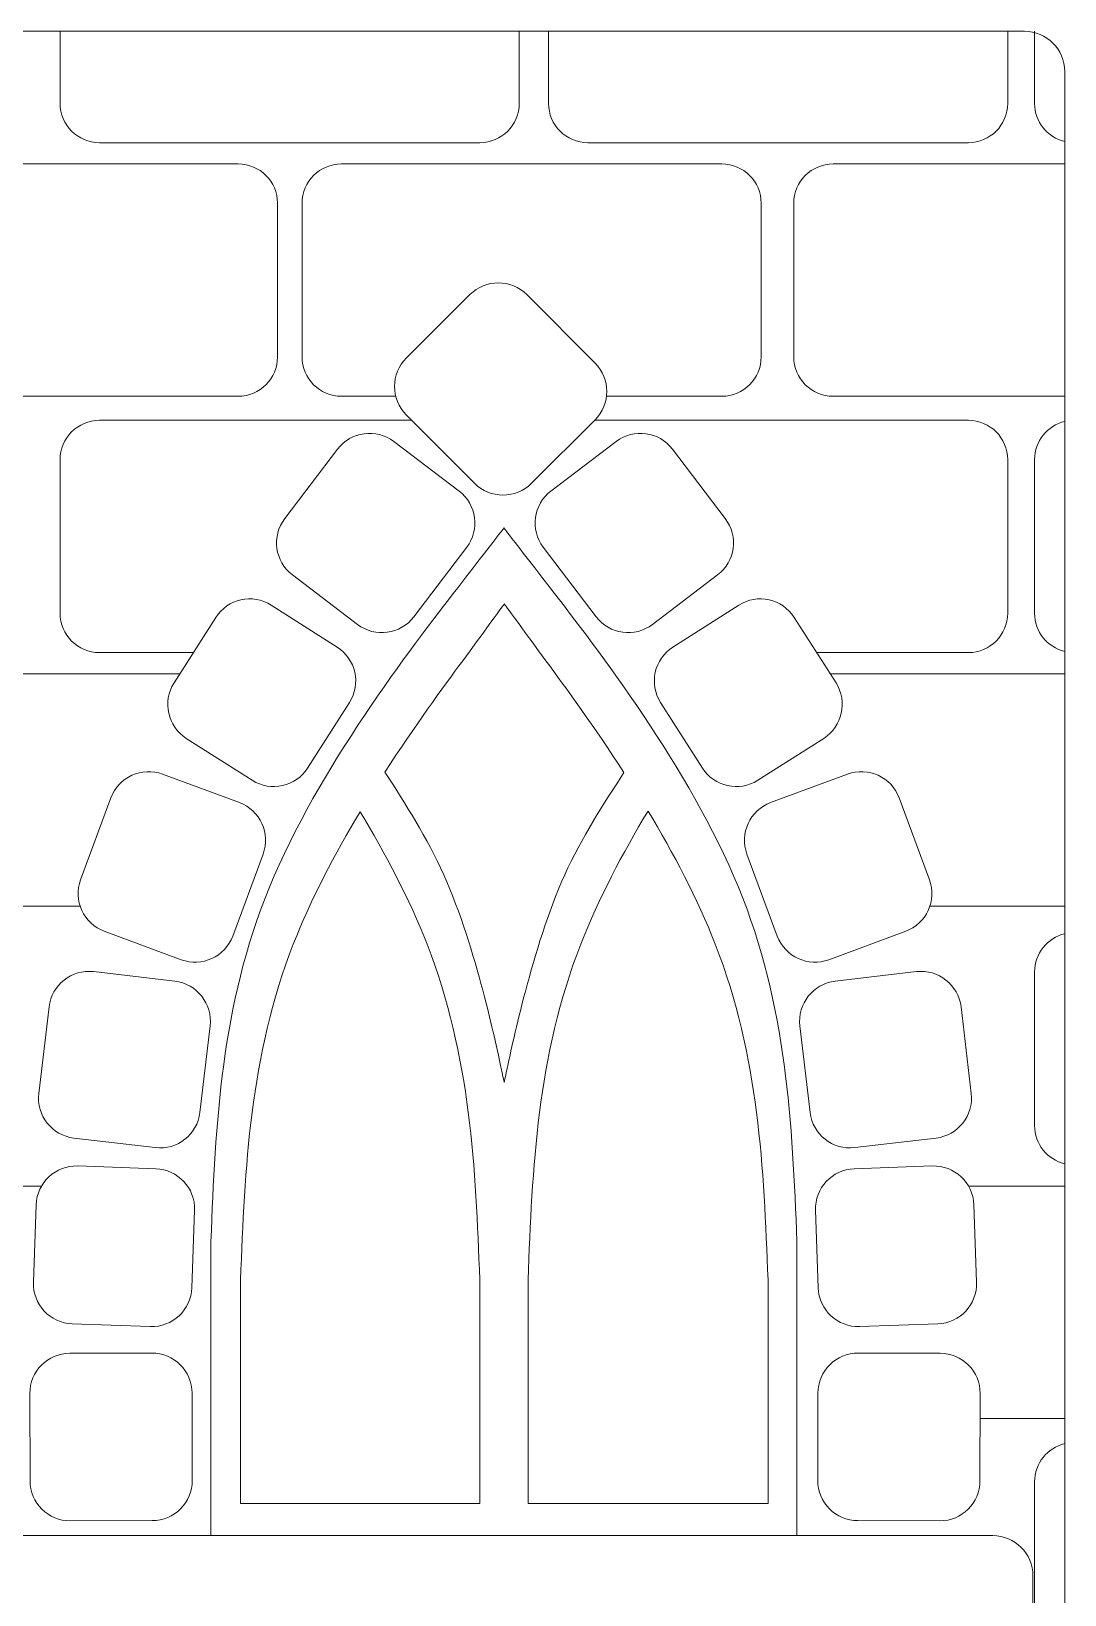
# Model space of a CAD drawing. Header units: millimetres. Extents: x -1420 to -489, y -454 to 898.
# Drawn here: x -902.8 to -774.2, y 79.3 to 274 of the extents above; entities that cross this region are included whole.
import ezdxf

# ---------------------------------------------------------------- set-up
doc = ezdxf.new("R2010")
doc.units = ezdxf.units.MM
doc.header["$MEASUREMENT"] = 0
doc.layers.add('Layer 1', color=7, linetype='Continuous')

msp = doc.modelspace()

# ---------------------------------------------------------------- linework, layer by layer
at = {"layer": 'Layer 1', "color": 1, "lineweight": 20}
for points, knots in [([(-1169.1755, 273.9722), (-1169.1755, 273.9722), (-779.1755, 273.9722), (-779.1755, 273.9722), (-779.1755, 273.9722), (-776.4216, 273.9722), (-774.1755, 271.7261), (-774.1755, 268.9722), (-774.1755, 268.9722), (-774.1755, 268.9722), (-774.1755, -21.0278), (-774.1755, -21.0278), (-774.1755, -21.0278), (-774.1755, -23.7817), (-776.4216, -26.0278), (-779.1755, -26.0278), (-779.1755, -26.0278), (-779.1755, -26.0278), (-1169.1755, -26.0278), (-1169.1755, -26.0278), (-1169.1755, -26.0278), (-1171.9294, -26.0278), (-1174.1755, -23.7817), (-1174.1755, -21.0278), (-1174.1755, -21.0278), (-1174.1755, -21.0278), (-1174.1755, 268.9722), (-1174.1755, 268.9722), (-1174.1755, 268.9722), (-1174.1755, 271.7261), (-1171.9294, 273.9722), (-1169.1755, 273.9722)], [0, 0, 0, 0, 0.11111111, 0.11111111, 0.11111111, 0.11111111, 0.22222222, 0.22222222, 0.22222222, 0.22222222, 0.33333333, 0.33333333, 0.33333333, 0.33333333, 0.44444444, 0.44444444, 0.44444444, 0.44444444, 0.55555556, 0.55555556, 0.55555556, 0.55555556, 0.66666667, 0.66666667, 0.66666667, 0.66666667, 0.77777778, 0.77777778, 0.77777778, 0.77777778, 1, 1, 1, 1]), ([(-858.7857, 181.7177), (-855.1127, 187.3961), (-851.5409, 192.264), (-849.1075, 195.5803), (-849.1075, 195.5803), (-843.9057, 202.6696), (-843.9056, 202.6696), (-843.9056, 202.6696)], [0, 0, 0, 0, 0.33333333, 0.33333333, 0.33333333, 0.33333333, 1, 1, 1, 1]), ([(-829.0316, 181.6589), (-832.7179, 187.3625), (-836.306, 192.2526), (-838.7478, 195.5803), (-838.7478, 195.5803), (-843.9496, 202.6696), (-843.9497, 202.6696), (-843.9497, 202.6696)], [0, 0, 0, 0, 0.33333333, 0.33333333, 0.33333333, 0.33333333, 1, 1, 1, 1]), ([(-858.7856, 181.7177), (-856.1741, 177.657), (-853.5624, 173.5963), (-851.4629, 168.9202), (-851.4629, 168.9202), (-849.3634, 164.244), (-847.7759, 158.9522), (-846.6071, 154.5425), (-846.6071, 154.5425), (-845.4383, 150.1328), (-844.6881, 146.6049), (-844.3131, 144.841), (-844.3131, 144.841), (-843.938, 143.0771), (-843.938, 143.0773), (-843.938, 143.0773)], [0, 0, 0, 0, 0.2, 0.2, 0.2, 0.2, 0.4, 0.4, 0.4, 0.4, 0.6, 0.6, 0.6, 0.6, 1, 1, 1, 1]), ([(-829.0317, 181.6589), (-831.6628, 177.6178), (-834.294, 173.5767), (-836.4033, 168.9104), (-836.4033, 168.9104), (-838.5126, 164.244), (-840.1001, 158.9522), (-841.2689, 154.5425), (-841.2689, 154.5425), (-842.4377, 150.1328), (-843.1879, 146.6049), (-843.5629, 144.841), (-843.5629, 144.841), (-843.938, 143.0771), (-843.938, 143.0773), (-843.938, 143.0773)], [0, 0, 0, 0, 0.2, 0.2, 0.2, 0.2, 0.4, 0.4, 0.4, 0.4, 0.6, 0.6, 0.6, 0.6, 1, 1, 1, 1]), ([(-876.7552, 118.4796), (-876.2091, 132.3642), (-875.6629, 146.2487), (-870.188, 160.2804), (-870.188, 160.2804), (-867.9897, 165.9143), (-864.9968, 171.572), (-861.8652, 176.7849)], [0, 0, 0, 0, 0.33333333, 0.33333333, 0.33333333, 0.33333333, 1, 1, 1, 1]), ([(-846.9752, 118.4796), (-847.5213, 132.3642), (-848.0675, 146.2487), (-853.5424, 160.2804), (-853.5424, 160.2804), (-855.7407, 165.9143), (-858.7336, 171.572), (-861.8652, 176.7849)], [0, 0, 0, 0, 0.33333333, 0.33333333, 0.33333333, 0.33333333, 1, 1, 1, 1]), ([(-840.9752, 118.4796), (-840.4291, 132.3642), (-839.8829, 146.2487), (-834.408, 160.2804), (-834.408, 160.2804), (-832.1986, 165.9428), (-829.1865, 171.6293), (-826.0376, 176.864)], [0, 0, 0, 0, 0.33333333, 0.33333333, 0.33333333, 0.33333333, 1, 1, 1, 1]), ([(-811.1001, 118.4796), (-811.6462, 132.3642), (-812.1924, 146.2487), (-817.6673, 160.2804), (-817.6673, 160.2804), (-819.8766, 165.9428), (-822.8887, 171.6294), (-826.0376, 176.864)], [0, 0, 0, 0, 0.33333333, 0.33333333, 0.33333333, 0.33333333, 1, 1, 1, 1])]:
    msp.add_open_spline(points, degree=3, knots=knots, dxfattribs=at)
at = {"layer": 'Layer 1', "lineweight": 20}
for points, knots in [([(-842.0708, 273.9722), (-842.0708, 273.9722), (-842.0708, 264.9973), (-842.0708, 264.9973), (-842.0708, 264.9973), (-842.0708, 262.2985), (-844.272, 260.0973), (-846.9708, 260.0973), (-846.9708, 260.0973), (-846.9708, 260.0973), (-894.3208, 260.0973), (-894.3208, 260.0973), (-894.3208, 260.0973), (-897.0196, 260.0973), (-899.2207, 262.2984), (-899.2208, 264.9972), (-899.2208, 264.9972), (-899.2208, 264.9972), (-899.2208, 273.9723), (-899.2208, 273.9723)], [0, 0, 0, 0, 0.16666667, 0.16666667, 0.16666667, 0.16666667, 0.33333333, 0.33333333, 0.33333333, 0.33333333, 0.5, 0.5, 0.5, 0.5, 0.66666667, 0.66666667, 0.66666667, 0.66666667, 1, 1, 1, 1]), ([(-781.2708, 273.9722), (-781.2708, 273.9722), (-781.2708, 264.9973), (-781.2708, 264.9973), (-781.2708, 264.9973), (-781.2708, 262.2985), (-783.472, 260.0973), (-786.1708, 260.0973), (-786.1708, 260.0973), (-786.1708, 260.0973), (-833.5208, 260.0973), (-833.5208, 260.0973), (-833.5208, 260.0973), (-836.2196, 260.0973), (-838.4207, 262.2984), (-838.4208, 264.9972), (-838.4208, 264.9972), (-838.4208, 264.9972), (-838.4208, 273.9723), (-838.4208, 273.9723)], [0, 0, 0, 0, 0.16666667, 0.16666667, 0.16666667, 0.16666667, 0.33333333, 0.33333333, 0.33333333, 0.33333333, 0.5, 0.5, 0.5, 0.5, 0.66666667, 0.66666667, 0.66666667, 0.66666667, 1, 1, 1, 1]), ([(-774.1755, 260.2356), (-776.3195, 260.7575), (-777.9193, 262.6965), (-777.9194, 264.9973), (-777.9194, 264.9973), (-777.9194, 264.9973), (-777.9194, 273.9722), (-777.9194, 273.9722)], [0, 0, 0, 0, 0.33333333, 0.33333333, 0.33333333, 0.33333333, 1, 1, 1, 1]), ([(-924.4055, 257.4515), (-924.4055, 257.4515), (-877.0555, 257.4515), (-877.0555, 257.4515), (-877.0555, 257.4515), (-874.3567, 257.4515), (-872.1555, 255.2503), (-872.1555, 252.5515), (-872.1555, 252.5515), (-872.1555, 252.5515), (-872.1555, 233.4237), (-872.1555, 233.4237), (-872.1555, 233.4237), (-872.1555, 230.7249), (-874.3567, 228.5237), (-877.0555, 228.5237), (-877.0555, 228.5237), (-877.0555, 228.5237), (-924.4055, 228.5237), (-924.4055, 228.5237), (-924.4055, 228.5237), (-927.1043, 228.5237), (-929.3054, 230.7248), (-929.3055, 233.4236), (-929.3055, 233.4236), (-929.3055, 233.4236), (-929.3055, 252.5515), (-929.3055, 252.5515), (-929.3055, 252.5515), (-929.3055, 255.2503), (-927.1043, 257.4515), (-924.4055, 257.4515)], [0, 0, 0, 0, 0.11111111, 0.11111111, 0.11111111, 0.11111111, 0.22222222, 0.22222222, 0.22222222, 0.22222222, 0.33333333, 0.33333333, 0.33333333, 0.33333333, 0.44444444, 0.44444444, 0.44444444, 0.44444444, 0.55555556, 0.55555556, 0.55555556, 0.55555556, 0.66666667, 0.66666667, 0.66666667, 0.66666667, 0.77777778, 0.77777778, 0.77777778, 0.77777778, 1, 1, 1, 1]), ([(-831.204, 228.5237), (-831.204, 228.5237), (-816.8555, 228.5237), (-816.8555, 228.5237), (-816.8555, 228.5237), (-814.1567, 228.5237), (-811.9555, 230.7249), (-811.9555, 233.4237), (-811.9555, 233.4237), (-811.9555, 233.4237), (-811.9555, 252.5515), (-811.9555, 252.5515), (-811.9555, 252.5515), (-811.9555, 255.2503), (-814.1567, 257.4515), (-816.8555, 257.4515), (-816.8555, 257.4515), (-816.8555, 257.4515), (-864.2055, 257.4515), (-864.2055, 257.4515), (-864.2055, 257.4515), (-866.9043, 257.4515), (-869.1055, 255.2503), (-869.1055, 252.5515), (-869.1055, 252.5515), (-869.1055, 252.5515), (-869.1055, 233.4236), (-869.1055, 233.4236), (-869.1055, 233.4236), (-869.1054, 230.7248), (-866.9043, 228.5237), (-864.2055, 228.5237), (-864.2055, 228.5237), (-864.2055, 228.5237), (-857.4374, 228.5237), (-857.4374, 228.5237)], [0, 0, 0, 0, 0.1, 0.1, 0.1, 0.1, 0.2, 0.2, 0.2, 0.2, 0.3, 0.3, 0.3, 0.3, 0.4, 0.4, 0.4, 0.4, 0.5, 0.5, 0.5, 0.5, 0.6, 0.6, 0.6, 0.6, 0.7, 0.7, 0.7, 0.7, 0.8, 0.8, 0.8, 0.8, 1, 1, 1, 1]), ([(-774.1755, 257.4515), (-774.1755, 257.4515), (-803.0055, 257.4515), (-803.0055, 257.4515), (-803.0055, 257.4515), (-805.7043, 257.4515), (-807.9055, 255.2503), (-807.9055, 252.5515), (-807.9055, 252.5515), (-807.9055, 252.5515), (-807.9055, 233.4236), (-807.9055, 233.4236), (-807.9055, 233.4236), (-807.9054, 230.7248), (-805.7043, 228.5237), (-803.0055, 228.5237), (-803.0055, 228.5237), (-803.0055, 228.5237), (-774.1755, 228.5237), (-774.1755, 228.5237)], [0, 0, 0, 0, 0.16666667, 0.16666667, 0.16666667, 0.16666667, 0.33333333, 0.33333333, 0.33333333, 0.33333333, 0.5, 0.5, 0.5, 0.5, 0.66666667, 0.66666667, 0.66666667, 0.66666667, 1, 1, 1, 1]), ([(-840.5541, 217.6768), (-840.5541, 217.6768), (-832.6339, 225.577), (-832.6339, 225.577), (-832.6339, 225.577), (-830.6841, 227.5218), (-830.6801, 230.6982), (-832.6249, 232.648), (-832.6249, 232.648), (-832.6249, 232.648), (-841.131, 241.1758), (-841.131, 241.1758), (-841.131, 241.1758), (-843.0758, 243.1256), (-846.2524, 243.1296), (-848.2021, 241.1847), (-848.2021, 241.1847), (-848.2021, 241.1847), (-856.1223, 233.2845), (-856.1223, 233.2845), (-856.1223, 233.2845), (-858.072, 231.3397), (-858.076, 228.1633), (-856.1312, 226.2135), (-856.1312, 226.2135), (-856.1312, 226.2135), (-847.6251, 217.6857), (-847.6251, 217.6857), (-847.6251, 217.6857), (-845.6803, 215.7359), (-842.5039, 215.732), (-840.5541, 217.6768)], [0, 0, 0, 0, 0.11111111, 0.11111111, 0.11111111, 0.11111111, 0.22222222, 0.22222222, 0.22222222, 0.22222222, 0.33333333, 0.33333333, 0.33333333, 0.33333333, 0.44444444, 0.44444444, 0.44444444, 0.44444444, 0.55555556, 0.55555556, 0.55555556, 0.55555556, 0.66666667, 0.66666667, 0.66666667, 0.66666667, 0.77777778, 0.77777778, 0.77777778, 0.77777778, 1, 1, 1, 1]), ([(-855.4446, 225.5252), (-855.4446, 225.5252), (-894.3208, 225.5251), (-894.3208, 225.5251), (-894.3208, 225.5251), (-897.0196, 225.5251), (-899.2208, 223.3239), (-899.2208, 220.6251), (-899.2208, 220.6251), (-899.2208, 220.6251), (-899.2208, 201.4972), (-899.2208, 201.4972), (-899.2208, 201.4972), (-899.2207, 198.7984), (-897.0196, 196.5973), (-894.3208, 196.5973), (-894.3208, 196.5973), (-894.3208, 196.5973), (-882.6321, 196.5973), (-882.6321, 196.5973)], [0, 0, 0, 0, 0.16666667, 0.16666667, 0.16666667, 0.16666667, 0.33333333, 0.33333333, 0.33333333, 0.33333333, 0.5, 0.5, 0.5, 0.5, 0.66666667, 0.66666667, 0.66666667, 0.66666667, 1, 1, 1, 1]), ([(-848.6056, 209.7137), (-848.6056, 209.7137), (-855.1826, 201.0592), (-855.1826, 201.0592), (-855.1826, 201.0592), (-856.8489, 198.8666), (-859.9961, 198.4374), (-862.1888, 200.1037), (-862.1888, 200.1037), (-862.1888, 200.1037), (-870.3046, 206.2713), (-870.3046, 206.2713), (-870.3046, 206.2713), (-872.4972, 207.9376), (-872.9265, 211.0849), (-871.2602, 213.2775), (-871.2602, 213.2775), (-871.2602, 213.2775), (-864.6833, 221.9319), (-864.6833, 221.9319), (-864.6833, 221.9319), (-863.017, 224.1246), (-859.8696, 224.5539), (-857.677, 222.8875), (-857.677, 222.8875), (-857.677, 222.8875), (-849.5612, 216.7198), (-849.5612, 216.7198), (-849.5612, 216.7198), (-847.3687, 215.0535), (-846.9394, 211.9063), (-848.6056, 209.7137)], [0, 0, 0, 0, 0.11111111, 0.11111111, 0.11111111, 0.11111111, 0.22222222, 0.22222222, 0.22222222, 0.22222222, 0.33333333, 0.33333333, 0.33333333, 0.33333333, 0.44444444, 0.44444444, 0.44444444, 0.44444444, 0.55555556, 0.55555556, 0.55555556, 0.55555556, 0.66666667, 0.66666667, 0.66666667, 0.66666667, 0.77777778, 0.77777778, 0.77777778, 0.77777778, 1, 1, 1, 1]), ([(-839.0744, 209.7137), (-839.0744, 209.7137), (-832.4974, 201.0592), (-832.4974, 201.0592), (-832.4974, 201.0592), (-830.8311, 198.8666), (-827.6839, 198.4374), (-825.4912, 200.1037), (-825.4912, 200.1037), (-825.4912, 200.1037), (-817.3754, 206.2713), (-817.3754, 206.2713), (-817.3754, 206.2713), (-815.1828, 207.9376), (-814.7535, 211.0849), (-816.4198, 213.2775), (-816.4198, 213.2775), (-816.4198, 213.2775), (-822.9967, 221.9319), (-822.9967, 221.9319), (-822.9967, 221.9319), (-824.663, 224.1246), (-827.8104, 224.5539), (-830.003, 222.8875), (-830.003, 222.8875), (-830.003, 222.8875), (-838.1188, 216.7198), (-838.1188, 216.7198), (-838.1188, 216.7198), (-840.3113, 215.0535), (-840.7406, 211.9063), (-839.0744, 209.7137)], [0, 0, 0, 0, 0.11111111, 0.11111111, 0.11111111, 0.11111111, 0.22222222, 0.22222222, 0.22222222, 0.22222222, 0.33333333, 0.33333333, 0.33333333, 0.33333333, 0.44444444, 0.44444444, 0.44444444, 0.44444444, 0.55555556, 0.55555556, 0.55555556, 0.55555556, 0.66666667, 0.66666667, 0.66666667, 0.66666667, 0.77777778, 0.77777778, 0.77777778, 0.77777778, 1, 1, 1, 1]), ([(-805.0481, 196.5973), (-805.0481, 196.5973), (-786.1708, 196.5973), (-786.1708, 196.5973), (-786.1708, 196.5973), (-783.472, 196.5973), (-781.2708, 198.7985), (-781.2708, 201.4973), (-781.2708, 201.4973), (-781.2708, 201.4973), (-781.2708, 220.6251), (-781.2708, 220.6251), (-781.2708, 220.6251), (-781.2708, 223.3239), (-783.472, 225.5251), (-786.1708, 225.5251), (-786.1708, 225.5251), (-786.1708, 225.5251), (-832.686, 225.5251), (-832.686, 225.5251)], [0, 0, 0, 0, 0.16666667, 0.16666667, 0.16666667, 0.16666667, 0.33333333, 0.33333333, 0.33333333, 0.33333333, 0.5, 0.5, 0.5, 0.5, 0.66666667, 0.66666667, 0.66666667, 0.66666667, 1, 1, 1, 1]), ([(-774.1755, 196.7356), (-776.3195, 197.2575), (-777.9193, 199.1965), (-777.9194, 201.4973), (-777.9194, 201.4973), (-777.9194, 201.4973), (-777.9194, 220.6252), (-777.9194, 220.6252), (-777.9194, 220.6252), (-777.9194, 222.926), (-776.3195, 224.8651), (-774.1755, 225.387)], [0, 0, 0, 0, 0.25, 0.25, 0.25, 0.25, 0.5, 0.5, 0.5, 0.5, 1, 1, 1, 1]), ([(-880.4502, 123.2785), (-879.8434, 137.9344), (-879.2365, 152.5903), (-873.1533, 167.4015), (-873.1533, 167.4015), (-867.0701, 182.2128), (-855.5103, 197.1793), (-849.7305, 204.6625), (-849.7305, 204.6625), (-843.9507, 212.1457), (-843.9507, 212.1457), (-843.9507, 212.1457)], [0, 0, 0, 0, 0.25, 0.25, 0.25, 0.25, 0.5, 0.5, 0.5, 0.5, 1, 1, 1, 1]), ([(-807.5001, 123.2785), (-808.1069, 137.9344), (-808.7138, 152.5903), (-814.797, 167.4015), (-814.797, 167.4015), (-820.8802, 182.2128), (-832.44, 197.1793), (-838.2198, 204.6625), (-838.2198, 204.6625), (-843.9996, 212.1457), (-843.9996, 212.1457), (-843.9996, 212.1457)], [0, 0, 0, 0, 0.25, 0.25, 0.25, 0.25, 0.5, 0.5, 0.5, 0.5, 1, 1, 1, 1]), ([(-863.2062, 190.3778), (-863.2062, 190.3778), (-868.4035, 182.2213), (-868.4035, 182.2213), (-868.4035, 182.2213), (-869.8834, 179.8988), (-872.9846, 179.2115), (-875.3071, 180.6914), (-875.3071, 180.6914), (-875.3071, 180.6914), (-883.5085, 185.9173), (-883.5085, 185.9173), (-883.5085, 185.9173), (-885.831, 187.3972), (-886.5182, 190.4985), (-885.0383, 192.8209), (-885.0383, 192.8209), (-885.0383, 192.8209), (-879.8411, 200.9773), (-879.8411, 200.9773), (-879.8411, 200.9773), (-878.3613, 203.2998), (-875.26, 203.9871), (-872.9375, 202.5072), (-872.9375, 202.5072), (-872.9375, 202.5072), (-864.7361, 197.2813), (-864.7361, 197.2813), (-864.7361, 197.2813), (-862.4137, 195.8014), (-861.7264, 192.7003), (-863.2062, 190.3778)], [0, 0, 0, 0, 0.11111111, 0.11111111, 0.11111111, 0.11111111, 0.22222222, 0.22222222, 0.22222222, 0.22222222, 0.33333333, 0.33333333, 0.33333333, 0.33333333, 0.44444444, 0.44444444, 0.44444444, 0.44444444, 0.55555556, 0.55555556, 0.55555556, 0.55555556, 0.66666667, 0.66666667, 0.66666667, 0.66666667, 0.77777778, 0.77777778, 0.77777778, 0.77777778, 1, 1, 1, 1]), ([(-824.4738, 190.3778), (-824.4738, 190.3778), (-819.2765, 182.2213), (-819.2765, 182.2213), (-819.2765, 182.2213), (-817.7966, 179.8988), (-814.6954, 179.2115), (-812.3729, 180.6914), (-812.3729, 180.6914), (-812.3729, 180.6914), (-804.1715, 185.9173), (-804.1715, 185.9173), (-804.1715, 185.9173), (-801.849, 187.3972), (-801.1618, 190.4985), (-802.6417, 192.8209), (-802.6417, 192.8209), (-802.6417, 192.8209), (-807.8389, 200.9773), (-807.8389, 200.9773), (-807.8389, 200.9773), (-809.3187, 203.2998), (-812.42, 203.9871), (-814.7425, 202.5072), (-814.7425, 202.5072), (-814.7425, 202.5072), (-822.9439, 197.2813), (-822.9439, 197.2813), (-822.9439, 197.2813), (-825.2663, 195.8014), (-825.9536, 192.7003), (-824.4738, 190.3778)], [0, 0, 0, 0, 0.11111111, 0.11111111, 0.11111111, 0.11111111, 0.22222222, 0.22222222, 0.22222222, 0.22222222, 0.33333333, 0.33333333, 0.33333333, 0.33333333, 0.44444444, 0.44444444, 0.44444444, 0.44444444, 0.55555556, 0.55555556, 0.55555556, 0.55555556, 0.66666667, 0.66666667, 0.66666667, 0.66666667, 0.77777778, 0.77777778, 0.77777778, 0.77777778, 1, 1, 1, 1]), ([(-884.3179, 193.9515), (-884.3179, 193.9515), (-924.4055, 193.9515), (-924.4055, 193.9515), (-924.4055, 193.9515), (-927.1043, 193.9515), (-929.3055, 191.7503), (-929.3055, 189.0515), (-929.3055, 189.0515), (-929.3055, 189.0515), (-929.3055, 187.1941), (-929.3055, 187.1941)], [0, 0, 0, 0, 0.25, 0.25, 0.25, 0.25, 0.5, 0.5, 0.5, 0.5, 1, 1, 1, 1]), ([(-774.1755, 193.9515), (-774.1755, 193.9515), (-803.0055, 193.9515), (-803.0055, 193.9515), (-803.0055, 193.9515), (-803.1227, 193.9515), (-803.2391, 193.9473), (-803.3543, 193.9392)], [0, 0, 0, 0, 0.33333333, 0.33333333, 0.33333333, 0.33333333, 1, 1, 1, 1]), ([(-873.9512, 171.4916), (-873.9512, 171.4916), (-877.7285, 161.299), (-877.7285, 161.299), (-877.7285, 161.299), (-878.6855, 158.7167), (-881.572, 157.3912), (-884.1544, 158.3482), (-884.1544, 158.3482), (-884.1544, 158.3482), (-893.7126, 161.8903), (-893.7126, 161.8903), (-893.7126, 161.8903), (-896.2949, 162.8473), (-897.6205, 165.7339), (-896.6635, 168.3162), (-896.6635, 168.3162), (-896.6635, 168.3162), (-892.8863, 178.5087), (-892.8863, 178.5087), (-892.8863, 178.5087), (-891.9293, 181.0911), (-889.0426, 182.4167), (-886.4603, 181.4597), (-886.4603, 181.4597), (-886.4603, 181.4597), (-876.9021, 177.9174), (-876.9021, 177.9174), (-876.9021, 177.9174), (-874.3199, 176.9604), (-872.9943, 174.0739), (-873.9512, 171.4916)], [0, 0, 0, 0, 0.11111111, 0.11111111, 0.11111111, 0.11111111, 0.22222222, 0.22222222, 0.22222222, 0.22222222, 0.33333333, 0.33333333, 0.33333333, 0.33333333, 0.44444444, 0.44444444, 0.44444444, 0.44444444, 0.55555556, 0.55555556, 0.55555556, 0.55555556, 0.66666667, 0.66666667, 0.66666667, 0.66666667, 0.77777778, 0.77777778, 0.77777778, 0.77777778, 1, 1, 1, 1]), ([(-813.7288, 171.4916), (-813.7288, 171.4916), (-809.9515, 161.299), (-809.9515, 161.299), (-809.9515, 161.299), (-808.9945, 158.7167), (-806.108, 157.3912), (-803.5256, 158.3482), (-803.5256, 158.3482), (-803.5256, 158.3482), (-793.9674, 161.8903), (-793.9674, 161.8903), (-793.9674, 161.8903), (-791.3851, 162.8473), (-790.0595, 165.7339), (-791.0165, 168.3162), (-791.0165, 168.3162), (-791.0165, 168.3162), (-794.7937, 178.5087), (-794.7937, 178.5087), (-794.7937, 178.5087), (-795.7507, 181.0911), (-798.6374, 182.4167), (-801.2197, 181.4597), (-801.2197, 181.4597), (-801.2197, 181.4597), (-810.7779, 177.9174), (-810.7779, 177.9174), (-810.7779, 177.9174), (-813.3601, 176.9604), (-814.6857, 174.0739), (-813.7288, 171.4916)], [0, 0, 0, 0, 0.11111111, 0.11111111, 0.11111111, 0.11111111, 0.22222222, 0.22222222, 0.22222222, 0.22222222, 0.33333333, 0.33333333, 0.33333333, 0.33333333, 0.44444444, 0.44444444, 0.44444444, 0.44444444, 0.55555556, 0.55555556, 0.55555556, 0.55555556, 0.66666667, 0.66666667, 0.66666667, 0.66666667, 0.77777778, 0.77777778, 0.77777778, 0.77777778, 1, 1, 1, 1]), ([(-927.2769, 165.9571), (-926.4692, 165.3703), (-925.4765, 165.0237), (-924.4055, 165.0237), (-924.4055, 165.0237), (-924.4055, 165.0237), (-896.7234, 165.0237), (-896.7234, 165.0237)], [0, 0, 0, 0, 0.33333333, 0.33333333, 0.33333333, 0.33333333, 1, 1, 1, 1]), ([(-774.1755, 132.9356), (-776.3195, 133.4575), (-777.9193, 135.3965), (-777.9194, 137.6973), (-777.9194, 137.6973), (-777.9194, 137.6973), (-777.9194, 156.8252), (-777.9194, 156.8252), (-777.9194, 156.8252), (-777.9194, 159.126), (-776.3195, 161.0651), (-774.1755, 161.587)], [0, 0, 0, 0, 0.25, 0.25, 0.25, 0.25, 0.5, 0.5, 0.5, 0.5, 1, 1, 1, 1]), ([(-880.5438, 150.1196), (-880.5438, 150.1196), (-881.8162, 139.3243), (-881.8162, 139.3243), (-881.8162, 139.3243), (-882.1386, 136.5894), (-884.6321, 134.6218), (-887.3672, 134.9441), (-887.3672, 134.9441), (-887.3672, 134.9441), (-897.4905, 136.1373), (-897.4905, 136.1373), (-897.4905, 136.1373), (-900.2255, 136.4596), (-902.1933, 138.9532), (-901.8709, 141.6882), (-901.8709, 141.6882), (-901.8709, 141.6882), (-900.5985, 152.4833), (-900.5985, 152.4833), (-900.5985, 152.4833), (-900.2762, 155.2184), (-897.7825, 157.1862), (-895.0475, 156.8637), (-895.0475, 156.8637), (-895.0475, 156.8637), (-884.9241, 155.6705), (-884.9241, 155.6705), (-884.9241, 155.6705), (-882.1892, 155.348), (-880.2215, 152.8546), (-880.5438, 150.1196)], [0, 0, 0, 0, 0.11111111, 0.11111111, 0.11111111, 0.11111111, 0.22222222, 0.22222222, 0.22222222, 0.22222222, 0.33333333, 0.33333333, 0.33333333, 0.33333333, 0.44444444, 0.44444444, 0.44444444, 0.44444444, 0.55555556, 0.55555556, 0.55555556, 0.55555556, 0.66666667, 0.66666667, 0.66666667, 0.66666667, 0.77777778, 0.77777778, 0.77777778, 0.77777778, 1, 1, 1, 1]), ([(-807.1362, 150.1196), (-807.1362, 150.1196), (-805.8638, 139.3243), (-805.8638, 139.3243), (-805.8638, 139.3243), (-805.5414, 136.5894), (-803.0479, 134.6218), (-800.3128, 134.9441), (-800.3128, 134.9441), (-800.3128, 134.9441), (-790.1895, 136.1373), (-790.1895, 136.1373), (-790.1895, 136.1373), (-787.4545, 136.4596), (-785.4867, 138.9532), (-785.8091, 141.6882), (-785.8091, 141.6882), (-785.8091, 141.6882), (-787.0815, 152.4833), (-787.0815, 152.4833), (-787.0815, 152.4833), (-787.4038, 155.2184), (-789.8975, 157.1862), (-792.6325, 156.8637), (-792.6325, 156.8637), (-792.6325, 156.8637), (-802.7559, 155.6705), (-802.7559, 155.6705), (-802.7559, 155.6705), (-805.4908, 155.348), (-807.4585, 152.8546), (-807.1362, 150.1196)], [0, 0, 0, 0, 0.11111111, 0.11111111, 0.11111111, 0.11111111, 0.22222222, 0.22222222, 0.22222222, 0.22222222, 0.33333333, 0.33333333, 0.33333333, 0.33333333, 0.44444444, 0.44444444, 0.44444444, 0.44444444, 0.55555556, 0.55555556, 0.55555556, 0.55555556, 0.66666667, 0.66666667, 0.66666667, 0.66666667, 0.77777778, 0.77777778, 0.77777778, 0.77777778, 1, 1, 1, 1]), ([(-882.4838, 127.1546), (-882.4838, 127.1546), (-882.822, 117.4889), (-882.822, 117.4889), (-882.822, 117.4889), (-882.9183, 114.7367), (-885.2415, 112.5704), (-887.9937, 112.6667), (-887.9937, 112.6667), (-887.9937, 112.6667), (-897.7126, 113.0067), (-897.7126, 113.0067), (-897.7126, 113.0067), (-900.4649, 113.103), (-902.6311, 115.4264), (-902.5347, 118.1785), (-902.5347, 118.1785), (-902.5347, 118.1785), (-902.1966, 127.8441), (-902.1966, 127.8441), (-902.1966, 127.8441), (-902.1004, 130.5963), (-899.7771, 132.7626), (-897.0249, 132.6663), (-897.0249, 132.6663), (-897.0249, 132.6663), (-887.306, 132.3263), (-887.306, 132.3263), (-887.306, 132.3263), (-884.5538, 132.2299), (-882.3876, 129.9068), (-882.4838, 127.1546)], [0, 0, 0, 0, 0.11111111, 0.11111111, 0.11111111, 0.11111111, 0.22222222, 0.22222222, 0.22222222, 0.22222222, 0.33333333, 0.33333333, 0.33333333, 0.33333333, 0.44444444, 0.44444444, 0.44444444, 0.44444444, 0.55555556, 0.55555556, 0.55555556, 0.55555556, 0.66666667, 0.66666667, 0.66666667, 0.66666667, 0.77777778, 0.77777778, 0.77777778, 0.77777778, 1, 1, 1, 1]), ([(-805.1962, 127.1546), (-805.1962, 127.1546), (-804.858, 117.4889), (-804.858, 117.4889), (-804.858, 117.4889), (-804.7617, 114.7367), (-802.4385, 112.5704), (-799.6863, 112.6667), (-799.6863, 112.6667), (-799.6863, 112.6667), (-789.9674, 113.0067), (-789.9674, 113.0067), (-789.9674, 113.0067), (-787.2151, 113.103), (-785.0489, 115.4264), (-785.1453, 118.1785), (-785.1453, 118.1785), (-785.1453, 118.1785), (-785.4834, 127.8441), (-785.4834, 127.8441), (-785.4834, 127.8441), (-785.5796, 130.5963), (-787.9029, 132.7626), (-790.6551, 132.6663), (-790.6551, 132.6663), (-790.6551, 132.6663), (-800.374, 132.3263), (-800.374, 132.3263), (-800.374, 132.3263), (-803.1262, 132.2299), (-805.2924, 129.9068), (-805.1962, 127.1546)], [0, 0, 0, 0, 0.11111111, 0.11111111, 0.11111111, 0.11111111, 0.22222222, 0.22222222, 0.22222222, 0.22222222, 0.33333333, 0.33333333, 0.33333333, 0.33333333, 0.44444444, 0.44444444, 0.44444444, 0.44444444, 0.55555556, 0.55555556, 0.55555556, 0.55555556, 0.66666667, 0.66666667, 0.66666667, 0.66666667, 0.77777778, 0.77777778, 0.77777778, 0.77777778, 1, 1, 1, 1]), ([(-882.79, 104.3793), (-882.79, 104.3793), (-882.7645, 93.5093), (-882.7645, 93.5093), (-882.7645, 93.5093), (-882.7581, 90.7554), (-884.9989, 88.5042), (-887.7529, 88.4977), (-887.7529, 88.4977), (-887.7529, 88.4977), (-897.9463, 88.4738), (-897.9463, 88.4738), (-897.9463, 88.4738), (-900.7002, 88.4674), (-902.9515, 90.7082), (-902.9579, 93.4621), (-902.9579, 93.4621), (-902.9579, 93.4621), (-902.9834, 104.332), (-902.9834, 104.332), (-902.9834, 104.332), (-902.9899, 107.0859), (-900.749, 109.3374), (-897.995, 109.3437), (-897.995, 109.3437), (-897.995, 109.3437), (-887.8016, 109.3675), (-887.8016, 109.3675), (-887.8016, 109.3675), (-885.0478, 109.3738), (-882.7965, 107.1331), (-882.79, 104.3793)], [0, 0, 0, 0, 0.11111111, 0.11111111, 0.11111111, 0.11111111, 0.22222222, 0.22222222, 0.22222222, 0.22222222, 0.33333333, 0.33333333, 0.33333333, 0.33333333, 0.44444444, 0.44444444, 0.44444444, 0.44444444, 0.55555556, 0.55555556, 0.55555556, 0.55555556, 0.66666667, 0.66666667, 0.66666667, 0.66666667, 0.77777778, 0.77777778, 0.77777778, 0.77777778, 1, 1, 1, 1]), ([(-804.89, 104.3793), (-804.89, 104.3793), (-804.9155, 93.5093), (-804.9155, 93.5093), (-804.9155, 93.5093), (-804.9219, 90.7554), (-802.6811, 88.5042), (-799.9271, 88.4977), (-799.9271, 88.4977), (-799.9271, 88.4977), (-789.7337, 88.4738), (-789.7337, 88.4738), (-789.7337, 88.4738), (-786.9798, 88.4674), (-784.7285, 90.7082), (-784.7221, 93.4621), (-784.7221, 93.4621), (-784.7221, 93.4621), (-784.6966, 104.332), (-784.6966, 104.332), (-784.6966, 104.332), (-784.6901, 107.0859), (-786.931, 109.3374), (-789.685, 109.3437), (-789.685, 109.3437), (-789.685, 109.3437), (-799.8784, 109.3675), (-799.8784, 109.3675), (-799.8784, 109.3675), (-802.6322, 109.3738), (-804.8835, 107.1331), (-804.89, 104.3793)], [0, 0, 0, 0, 0.11111111, 0.11111111, 0.11111111, 0.11111111, 0.22222222, 0.22222222, 0.22222222, 0.22222222, 0.33333333, 0.33333333, 0.33333333, 0.33333333, 0.44444444, 0.44444444, 0.44444444, 0.44444444, 0.55555556, 0.55555556, 0.55555556, 0.55555556, 0.66666667, 0.66666667, 0.66666667, 0.66666667, 0.77777778, 0.77777778, 0.77777778, 0.77777778, 1, 1, 1, 1]), ([(-774.1755, 69.4356), (-776.3195, 69.9575), (-777.9193, 71.8965), (-777.9194, 74.1973), (-777.9194, 74.1973), (-777.9194, 74.1973), (-777.9194, 93.3252), (-777.9194, 93.3252), (-777.9194, 93.3252), (-777.9194, 95.626), (-776.3195, 97.5651), (-774.1755, 98.087)], [0, 0, 0, 0, 0.25, 0.25, 0.25, 0.25, 0.5, 0.5, 0.5, 0.5, 1, 1, 1, 1]), ([(-904.7208, 86.631), (-904.7208, 86.631), (-783.1345, 86.631), (-783.1345, 86.631), (-783.1345, 86.631), (-780.3806, 86.631), (-778.1345, 84.3849), (-778.1345, 81.631), (-778.1345, 81.631), (-778.1345, 81.631), (-778.1345, 76.8698), (-778.1345, 76.8698), (-778.1345, 76.8698), (-778.1345, 74.1159), (-780.3806, 71.8699), (-783.1345, 71.8699), (-783.1345, 71.8699), (-783.1345, 71.8699), (-904.7208, 71.8698), (-904.7208, 71.8698), (-904.7208, 71.8698), (-907.4747, 71.8698), (-909.7208, 74.1159), (-909.7208, 76.8698), (-909.7208, 76.8698), (-909.7208, 76.8698), (-909.7208, 81.631), (-909.7208, 81.631), (-909.7208, 81.631), (-909.7208, 84.3849), (-907.4747, 86.631), (-904.7208, 86.631)], [0, 0, 0, 0, 0.11111111, 0.11111111, 0.11111111, 0.11111111, 0.22222222, 0.22222222, 0.22222222, 0.22222222, 0.33333333, 0.33333333, 0.33333333, 0.33333333, 0.44444444, 0.44444444, 0.44444444, 0.44444444, 0.55555556, 0.55555556, 0.55555556, 0.55555556, 0.66666667, 0.66666667, 0.66666667, 0.66666667, 0.77777778, 0.77777778, 0.77777778, 0.77777778, 1, 1, 1, 1])]:
    msp.add_open_spline(points, degree=3, knots=knots, dxfattribs=at)
for points in [[(-790.9567, 165.0237), (-790.9567, 165.0237), (-774.1755, 165.0237), (-774.1755, 165.0237)], [(-915.0152, 130.1515), (-915.0152, 130.1515), (-901.538, 130.1515), (-901.538, 130.1515)], [(-774.1755, 130.1515), (-774.1755, 130.1515), (-786.1421, 130.1515), (-786.1421, 130.1515)], [(-880.4502, 86.6504), (-880.4502, 86.6504), (-880.4502, 123.2785), (-880.4502, 123.2785)], [(-807.5001, 123.2785), (-807.5001, 123.2785), (-807.5001, 86.6504), (-807.5001, 86.6504)], [(-784.704, 101.2237), (-784.704, 101.2237), (-774.1755, 101.2237), (-774.1755, 101.2237)]]:
    msp.add_open_spline(points, degree=3, dxfattribs=at)
at = {"layer": 'Layer 1', "color": 1, "lineweight": 20}
for points in [[(-876.7552, 90.6504), (-876.7552, 90.6504), (-876.7552, 118.4796), (-876.7552, 118.4796)], [(-846.9752, 118.4796), (-846.9752, 118.4796), (-846.9752, 90.6504), (-846.9752, 90.6504)], [(-840.9752, 90.6504), (-840.9752, 90.6504), (-840.9752, 118.4796), (-840.9752, 118.4796)], [(-811.1001, 118.4796), (-811.1001, 118.4796), (-811.1001, 90.6504), (-811.1001, 90.6504)], [(-876.7552, 90.6504), (-876.7552, 90.6504), (-846.9752, 90.6504), (-846.9752, 90.6504)], [(-840.9752, 90.6504), (-840.9752, 90.6504), (-811.1001, 90.6504), (-811.1001, 90.6504)]]:
    msp.add_open_spline(points, degree=3, dxfattribs=at)

doc.saveas('drawing.dxf')
